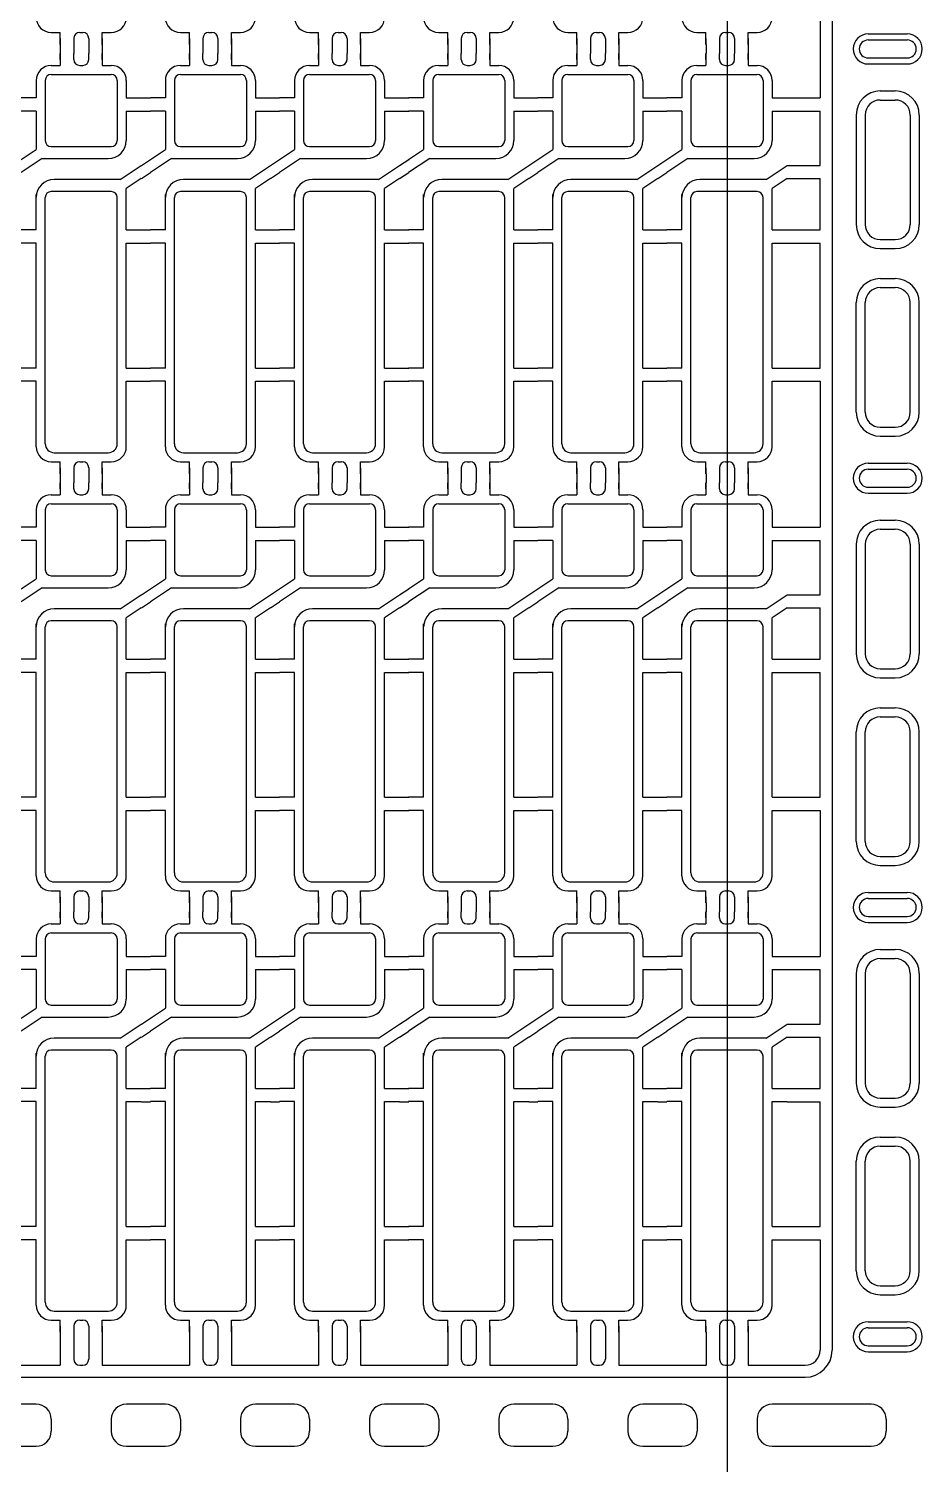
# Model space of a CAD drawing. Header units: millimetres. Extents: x -992 to 1678, y 98 to 1000.
# Drawn here: x -737.07 to -722.2, y 859.97 to 883.88 of the extents above; entities that cross this region are included whole.
import ezdxf

# ---------------------------------------------------------------- set-up
doc = ezdxf.new("R2010")
doc.units = ezdxf.units.MM
doc.linetypes.add('CENTER', pattern=[10.16, 6.35, -1.27, 1.27, -1.27])
doc.linetypes.add('HIDDEN', pattern=[1.905, 1.27, -0.635])
for name, color, linetype in [('1', 3, 'Continuous'), ('b etching', 1, 'Continuous'), ('CEN', 8, 'CENTER'), ('HID', 1, 'HIDDEN')]:
    doc.layers.add(name, color=color, linetype=linetype)

# ---------------------------------------------------------------- blocks, each defined once
blk = doc.blocks.new('e1')
at = {"layer": '1'}
for p, q in [((-947.058, 906.581), (-947.058, 906.481)), ((-947.058, 906.481), (-947.058, 906.581)), ((-947.058, 906.581), (-947.058, 906.381)), ((-946.358, 906.581), (-946.358, 906.481)), ((-946.358, 906.481), (-946.358, 906.581)), ((-946.358, 906.581), (-946.358, 906.381)), ((-946.358, 906.381), (-946.208, 906.381)), ((-947.458, 906.131), (-947.458, 905.841)), ((-945.958, 906.131), (-945.958, 905.841)), ((-947.458, 905.841), (-947.708, 905.841)), ((-945.958, 905.841), (-945.708, 905.841)), ((-947.458, 905.621), (-947.708, 905.621)), ((-947.458, 905.621), (-947.458, 904.981)), ((-945.958, 905.621), (-945.958, 905.131)), ((-945.958, 905.621), (-945.708, 905.621)), ((-947.358, 904.831), (-946.258, 904.831)), ((-946.058, 904.481), (-947.158, 904.481)), ((-947.458, 903.641), (-947.458, 904.231)), ((-945.958, 903.641), (-945.958, 904.331)), ((-947.458, 903.641), (-947.708, 903.641)), ((-947.458, 903.421), (-947.708, 903.421)), ((-947.458, 901.341), (-947.458, 903.421)), ((-945.958, 903.641), (-945.708, 903.641)), ((-945.958, 901.341), (-945.958, 903.421)), ((-945.958, 903.421), (-945.708, 903.421)), ((-947.458, 901.341), (-947.708, 901.341)), ((-945.958, 901.341), (-945.708, 901.341)), ((-947.458, 901.121), (-947.708, 901.121)), ((-947.458, 900.031), (-947.458, 901.121)), ((-945.958, 900.031), (-945.958, 901.121)), ((-945.958, 901.121), (-945.708, 901.121)), ((-947.058, 899.581), (-947.058, 899.781)), ((-947.058, 899.581), (-947.058, 899.681)), ((-947.058, 899.681), (-947.058, 899.581)), ((-946.358, 899.781), (-946.208, 899.781)), ((-946.358, 899.581), (-946.358, 899.781)), ((-946.358, 899.581), (-946.358, 899.681)), ((-946.358, 899.681), (-946.358, 899.581))]:
    blk.add_line(p, q, dxfattribs=at)
at = {"layer": '1', "linetype": 'ByBlock'}
for p, q in [((-946.833, 906.481), (-946.833, 906.581)), ((-946.583, 906.481), (-946.583, 906.581)), ((-947.208, 906.381), (-947.058, 906.381)), ((-946.733, 906.381), (-946.683, 906.381)), ((-947.708, 904.814), (-947.458, 904.981)), ((-947.358, 904.831), (-947.708, 904.597)), ((-946.058, 904.481), (-945.708, 904.714)), ((-945.708, 904.497), (-945.958, 904.331)), ((-947.208, 899.781), (-947.058, 899.781)), ((-946.833, 899.681), (-946.833, 899.581)), ((-946.733, 899.781), (-946.683, 899.781)), ((-946.583, 899.681), (-946.583, 899.581))]:
    blk.add_line(p, q, dxfattribs=at)
at = {"layer": '1'}
for centre, radius, start, end in [((-947.208, 906.131), 0.25, 90, 180), ((-946.208, 906.131), 0.25, 0, 90), ((-946.258, 905.131), 0.3, 270, 0), ((-947.158, 904.181), 0.3, 90, 180), ((-947.208, 900.031), 0.25, 180, 270), ((-946.208, 900.031), 0.25, 270, 0)]:
    blk.add_arc(centre, radius, start, end, dxfattribs=at)
at = {"layer": '1', "linetype": 'ByBlock'}
for centre, start, end in [((-946.733, 906.481), 180, 270), ((-946.683, 906.481), 270, 0), ((-946.733, 899.681), 90, 180), ((-946.683, 899.681), 0, 90)]:
    blk.add_arc(centre, 0.1, start, end, dxfattribs=at)
blk = doc.blocks.new('e2')
at = {"layer": 'b etching', "linetype": 'ByBlock'}
for p, q in [((-947.308, 906.131), (-947.308, 905.131)), ((-947.208, 906.231), (-946.208, 906.231)), ((-946.108, 906.131), (-946.108, 905.131)), ((-947.208, 905.031), (-946.208, 905.031)), ((-947.308, 900.081), (-947.308, 904.181)), ((-946.208, 904.281), (-947.208, 904.281)), ((-946.108, 900.081), (-946.108, 904.181)), ((-947.158, 899.931), (-946.258, 899.931))]:
    blk.add_line(p, q, dxfattribs=at)
for centre, radius, start, end in [((-947.208, 906.131), 0.1, 90, 180), ((-946.208, 906.131), 0.1, 360, 90), ((-947.208, 905.131), 0.1, 180, 270), ((-946.208, 905.131), 0.1, 270, 360), ((-947.208, 904.181), 0.1, 90, 180), ((-946.208, 904.181), 0.1, 0, 90), ((-947.158, 900.081), 0.15, 180, 270), ((-946.258, 900.081), 0.15, 270, 0)]:
    blk.add_arc(centre, radius, start, end, dxfattribs=at)

msp = doc.modelspace()

# ---------------------------------------------------------------- linework, layer by layer
at = {"layer": '1', "linetype": 'ByBlock'}
for p, q in [((-723.8986804, 885.15640189), (-723.8986804, 882.72640189)), ((-736.5486804, 883.61640189), (-736.5486804, 883.46640189)), ((-736.3236804, 883.61640189), (-736.3236804, 883.46640189)), ((-736.0736804, 883.61640189), (-736.0736804, 883.46640189)), ((-735.8486804, 883.61640189), (-735.8486804, 883.46640189)), ((-734.3986804, 883.61640189), (-734.3986804, 883.46640189)), ((-734.1736804, 883.61640189), (-734.1736804, 883.46640189)), ((-733.9236804, 883.61640189), (-733.9236804, 883.46640189)), ((-733.6986804, 883.61640189), (-733.6986804, 883.46640189)), ((-732.2486804, 883.61640189), (-732.2486804, 883.46640189)), ((-732.0236804, 883.61640189), (-732.0236804, 883.46640189)), ((-731.7736804, 883.61640189), (-731.7736804, 883.46640189)), ((-731.5486804, 883.61640189), (-731.5486804, 883.46640189)), ((-730.0986804, 883.61640189), (-730.0986804, 883.46640189)), ((-729.8736804, 883.61640189), (-729.8736804, 883.46640189)), ((-729.6236804, 883.61640189), (-729.6236804, 883.46640189)), ((-729.3986804, 883.61640189), (-729.3986804, 883.46640189)), ((-727.9486804, 883.61640189), (-727.9486804, 883.46640189)), ((-727.7236804, 883.61640189), (-727.7236804, 883.46640189)), ((-727.4736804, 883.61640189), (-727.4736804, 883.46640189)), ((-727.2486804, 883.61640189), (-727.2486804, 883.46640189)), ((-725.7986804, 883.61640189), (-725.7986804, 883.46640189)), ((-725.5736804, 883.61640189), (-725.5736804, 883.46640189)), ((-725.3236804, 883.61640189), (-725.3236804, 883.46640189)), ((-725.0986804, 883.61640189), (-725.0986804, 883.46640189)), ((-735.1986804, 882.72640189), (-735.0486804, 882.72640189)), ((-733.0486804, 882.72640189), (-732.8986804, 882.72640189)), ((-730.8986804, 882.72640189), (-730.7486804, 882.72640189)), ((-728.7486804, 882.72640189), (-728.5986804, 882.72640189)), ((-726.5986804, 882.72640189), (-726.4486804, 882.72640189)), ((-724.4486804, 882.72640189), (-723.8986804, 882.72640189)), ((-735.1986804, 882.50640189), (-735.0486804, 882.50640189)), ((-733.0486804, 882.50640189), (-732.8986804, 882.50640189)), ((-730.8986804, 882.50640189), (-730.7486804, 882.50640189)), ((-728.7486804, 882.50640189), (-728.5986804, 882.50640189)), ((-726.5986804, 882.50640189), (-726.4486804, 882.50640189)), ((-724.4486804, 882.50640189), (-723.8986804, 882.50640189)), ((-723.8986804, 881.59973522), (-723.8986804, 882.50640189)), ((-735.1986804, 881.59973522), (-735.0486804, 881.69973522)), ((-733.0486804, 881.59973522), (-732.8986804, 881.69973522)), ((-730.8986804, 881.59973522), (-730.7486804, 881.69973522)), ((-728.7486804, 881.59973522), (-728.5986804, 881.69973522)), ((-726.5986804, 881.59973522), (-726.4486804, 881.69973522)), ((-735.1986804, 881.38306855), (-735.0486804, 881.48306855)), ((-733.0486804, 881.38306855), (-732.8986804, 881.48306855)), ((-730.8986804, 881.38306855), (-730.7486804, 881.48306855)), ((-728.7486804, 881.38306855), (-728.5986804, 881.48306855)), ((-726.5986804, 881.38306855), (-726.4486804, 881.48306855)), ((-724.4486804, 881.59973522), (-723.8986804, 881.59973522)), ((-724.4486804, 881.38306855), (-723.8986804, 881.38306855)), ((-723.8986804, 880.52640189), (-723.8986804, 881.38306855)), ((-735.1986804, 880.52640189), (-735.0486804, 880.52640189)), ((-733.0486804, 880.52640189), (-732.8986804, 880.52640189)), ((-730.8986804, 880.52640189), (-730.7486804, 880.52640189)), ((-728.7486804, 880.52640189), (-728.5986804, 880.52640189)), ((-726.5986804, 880.52640189), (-726.4486804, 880.52640189)), ((-724.4486804, 880.52640189), (-723.8986804, 880.52640189)), ((-735.1986804, 880.30640189), (-735.0486804, 880.30640189)), ((-733.0486804, 880.30640189), (-732.8986804, 880.30640189)), ((-730.8986804, 880.30640189), (-730.7486804, 880.30640189)), ((-728.7486804, 880.30640189), (-728.5986804, 880.30640189)), ((-726.5986804, 880.30640189), (-726.4486804, 880.30640189)), ((-724.4486804, 880.30640189), (-723.8986804, 880.30640189)), ((-723.8986804, 878.22640189), (-723.8986804, 880.30640189)), ((-735.1986804, 878.22640189), (-735.0486804, 878.22640189)), ((-733.0486804, 878.22640189), (-732.8986804, 878.22640189)), ((-730.8986804, 878.22640189), (-730.7486804, 878.22640189)), ((-728.7486804, 878.22640189), (-728.5986804, 878.22640189)), ((-726.5986804, 878.22640189), (-726.4486804, 878.22640189)), ((-724.4486804, 878.22640189), (-723.8986804, 878.22640189)), ((-735.1986804, 878.00640189), (-735.0486804, 878.00640189)), ((-733.0486804, 878.00640189), (-732.8986804, 878.00640189)), ((-730.8986804, 878.00640189), (-730.7486804, 878.00640189)), ((-728.7486804, 878.00640189), (-728.5986804, 878.00640189)), ((-726.5986804, 878.00640189), (-726.4486804, 878.00640189)), ((-724.4486804, 878.00640189), (-723.8986804, 878.00640189)), ((-723.8986804, 878.00640189), (-723.8986804, 875.57640189)), ((-736.5486804, 876.46640189), (-736.5486804, 876.31640189)), ((-736.3236804, 876.46640189), (-736.3236804, 876.31640189)), ((-736.0736804, 876.46640189), (-736.0736804, 876.31640189)), ((-735.8486804, 876.46640189), (-735.8486804, 876.31640189)), ((-734.3986804, 876.46640189), (-734.3986804, 876.31640189)), ((-734.1736804, 876.46640189), (-734.1736804, 876.31640189)), ((-733.9236804, 876.46640189), (-733.9236804, 876.31640189)), ((-733.6986804, 876.46640189), (-733.6986804, 876.31640189)), ((-732.2486804, 876.46640189), (-732.2486804, 876.31640189)), ((-732.0236804, 876.46640189), (-732.0236804, 876.31640189)), ((-731.7736804, 876.46640189), (-731.7736804, 876.31640189)), ((-731.5486804, 876.46640189), (-731.5486804, 876.31640189)), ((-730.0986804, 876.46640189), (-730.0986804, 876.31640189)), ((-729.8736804, 876.46640189), (-729.8736804, 876.31640189)), ((-729.6236804, 876.46640189), (-729.6236804, 876.31640189)), ((-729.3986804, 876.46640189), (-729.3986804, 876.31640189)), ((-727.9486804, 876.46640189), (-727.9486804, 876.31640189)), ((-727.7236804, 876.46640189), (-727.7236804, 876.31640189)), ((-727.4736804, 876.46640189), (-727.4736804, 876.31640189)), ((-727.2486804, 876.46640189), (-727.2486804, 876.31640189)), ((-725.7986804, 876.46640189), (-725.7986804, 876.31640189)), ((-725.5736804, 876.46640189), (-725.5736804, 876.31640189)), ((-725.3236804, 876.46640189), (-725.3236804, 876.31640189)), ((-725.0986804, 876.46640189), (-725.0986804, 876.31640189)), ((-735.1986804, 875.57640189), (-735.0486804, 875.57640189)), ((-733.0486804, 875.57640189), (-732.8986804, 875.57640189)), ((-730.8986804, 875.57640189), (-730.7486804, 875.57640189)), ((-728.7486804, 875.57640189), (-728.5986804, 875.57640189)), ((-726.5986804, 875.57640189), (-726.4486804, 875.57640189)), ((-724.4486804, 875.57640189), (-723.8986804, 875.57640189)), ((-735.1986804, 875.35640189), (-735.0486804, 875.35640189)), ((-733.0486804, 875.35640189), (-732.8986804, 875.35640189)), ((-730.8986804, 875.35640189), (-730.7486804, 875.35640189)), ((-728.7486804, 875.35640189), (-728.5986804, 875.35640189)), ((-726.5986804, 875.35640189), (-726.4486804, 875.35640189)), ((-724.4486804, 875.35640189), (-723.8986804, 875.35640189)), ((-723.8986804, 874.44973522), (-723.8986804, 875.35640189)), ((-735.1986804, 874.44973522), (-735.0486804, 874.54973522)), ((-733.0486804, 874.44973522), (-732.8986804, 874.54973522)), ((-730.8986804, 874.44973522), (-730.7486804, 874.54973522)), ((-728.7486804, 874.44973522), (-728.5986804, 874.54973522)), ((-726.5986804, 874.44973522), (-726.4486804, 874.54973522)), ((-735.1986804, 874.23306855), (-735.0486804, 874.33306855)), ((-733.0486804, 874.23306855), (-732.8986804, 874.33306855)), ((-730.8986804, 874.23306855), (-730.7486804, 874.33306855)), ((-728.7486804, 874.23306855), (-728.5986804, 874.33306855)), ((-726.5986804, 874.23306855), (-726.4486804, 874.33306855)), ((-724.4486804, 874.44973522), (-723.8986804, 874.44973522)), ((-724.4486804, 874.23306855), (-723.8986804, 874.23306855)), ((-723.8986804, 873.37640189), (-723.8986804, 874.23306855)), ((-735.1986804, 873.37640189), (-735.0486804, 873.37640189)), ((-733.0486804, 873.37640189), (-732.8986804, 873.37640189)), ((-730.8986804, 873.37640189), (-730.7486804, 873.37640189)), ((-728.7486804, 873.37640189), (-728.5986804, 873.37640189)), ((-726.5986804, 873.37640189), (-726.4486804, 873.37640189)), ((-724.4486804, 873.37640189), (-723.8986804, 873.37640189)), ((-735.1986804, 873.15640189), (-735.0486804, 873.15640189)), ((-733.0486804, 873.15640189), (-732.8986804, 873.15640189)), ((-730.8986804, 873.15640189), (-730.7486804, 873.15640189)), ((-728.7486804, 873.15640189), (-728.5986804, 873.15640189)), ((-726.5986804, 873.15640189), (-726.4486804, 873.15640189)), ((-724.4486804, 873.15640189), (-723.8986804, 873.15640189)), ((-723.8986804, 871.07640189), (-723.8986804, 873.15640189)), ((-735.1986804, 871.07640189), (-735.0486804, 871.07640189)), ((-733.0486804, 871.07640189), (-732.8986804, 871.07640189)), ((-730.8986804, 871.07640189), (-730.7486804, 871.07640189)), ((-728.7486804, 871.07640189), (-728.5986804, 871.07640189)), ((-726.5986804, 871.07640189), (-726.4486804, 871.07640189)), ((-724.4486804, 871.07640189), (-723.8986804, 871.07640189)), ((-735.1986804, 870.85640189), (-735.0486804, 870.85640189)), ((-733.0486804, 870.85640189), (-732.8986804, 870.85640189)), ((-730.8986804, 870.85640189), (-730.7486804, 870.85640189)), ((-728.7486804, 870.85640189), (-728.5986804, 870.85640189)), ((-726.5986804, 870.85640189), (-726.4486804, 870.85640189)), ((-724.4486804, 870.85640189), (-723.8986804, 870.85640189)), ((-723.8986804, 870.85640189), (-723.8986804, 868.42640189)), ((-736.5486804, 869.31640189), (-736.5486804, 869.16640189)), ((-736.3236804, 869.31640189), (-736.3236804, 869.16640189)), ((-736.0736804, 869.31640189), (-736.0736804, 869.16640189)), ((-735.8486804, 869.31640189), (-735.8486804, 869.16640189)), ((-734.3986804, 869.31640189), (-734.3986804, 869.16640189)), ((-734.1736804, 869.31640189), (-734.1736804, 869.16640189)), ((-733.9236804, 869.31640189), (-733.9236804, 869.16640189)), ((-733.6986804, 869.31640189), (-733.6986804, 869.16640189)), ((-732.2486804, 869.31640189), (-732.2486804, 869.16640189)), ((-732.0236804, 869.31640189), (-732.0236804, 869.16640189)), ((-731.7736804, 869.31640189), (-731.7736804, 869.16640189)), ((-731.5486804, 869.31640189), (-731.5486804, 869.16640189)), ((-730.0986804, 869.31640189), (-730.0986804, 869.16640189)), ((-729.8736804, 869.31640189), (-729.8736804, 869.16640189)), ((-729.6236804, 869.31640189), (-729.6236804, 869.16640189)), ((-729.3986804, 869.31640189), (-729.3986804, 869.16640189)), ((-727.9486804, 869.31640189), (-727.9486804, 869.16640189)), ((-727.7236804, 869.31640189), (-727.7236804, 869.16640189)), ((-727.4736804, 869.31640189), (-727.4736804, 869.16640189)), ((-727.2486804, 869.31640189), (-727.2486804, 869.16640189)), ((-725.7986804, 869.31640189), (-725.7986804, 869.16640189)), ((-725.5736804, 869.31640189), (-725.5736804, 869.16640189)), ((-725.3236804, 869.31640189), (-725.3236804, 869.16640189)), ((-725.0986804, 869.31640189), (-725.0986804, 869.16640189)), ((-725.0986804, 869.31640189), (-725.0986804, 869.16640189)), ((-735.1986804, 868.42640189), (-735.0486804, 868.42640189)), ((-733.0486804, 868.42640189), (-732.8986804, 868.42640189)), ((-730.8986804, 868.42640189), (-730.7486804, 868.42640189)), ((-728.7486804, 868.42640189), (-728.5986804, 868.42640189)), ((-726.5986804, 868.42640189), (-726.4486804, 868.42640189)), ((-724.4486804, 868.42640189), (-723.8986804, 868.42640189)), ((-735.1986804, 868.20640189), (-735.0486804, 868.20640189)), ((-733.0486804, 868.20640189), (-732.8986804, 868.20640189)), ((-730.8986804, 868.20640189), (-730.7486804, 868.20640189)), ((-728.7486804, 868.20640189), (-728.5986804, 868.20640189)), ((-726.5986804, 868.20640189), (-726.4486804, 868.20640189)), ((-724.4486804, 868.20640189), (-723.8986804, 868.20640189)), ((-723.8986804, 867.29973522), (-723.8986804, 868.20640189)), ((-735.1986804, 867.29973522), (-735.0486804, 867.39973522)), ((-733.0486804, 867.29973522), (-732.8986804, 867.39973522)), ((-730.8986804, 867.29973522), (-730.7486804, 867.39973522)), ((-728.7486804, 867.29973522), (-728.5986804, 867.39973522)), ((-726.5986804, 867.29973522), (-726.4486804, 867.39973522)), ((-735.1986804, 867.08306855), (-735.0486804, 867.18306855)), ((-733.0486804, 867.08306855), (-732.8986804, 867.18306855)), ((-730.8986804, 867.08306855), (-730.7486804, 867.18306855)), ((-728.7486804, 867.08306855), (-728.5986804, 867.18306855)), ((-726.5986804, 867.08306855), (-726.4486804, 867.18306855)), ((-724.4486804, 867.29973522), (-723.8986804, 867.29973522)), ((-724.4486804, 867.08306855), (-723.8986804, 867.08306855)), ((-723.8986804, 866.22640189), (-723.8986804, 867.08306855)), ((-735.1986804, 866.22640189), (-735.0486804, 866.22640189)), ((-733.0486804, 866.22640189), (-732.8986804, 866.22640189)), ((-730.8986804, 866.22640189), (-730.7486804, 866.22640189)), ((-728.7486804, 866.22640189), (-728.5986804, 866.22640189)), ((-726.5986804, 866.22640189), (-726.4486804, 866.22640189)), ((-724.4486804, 866.22640189), (-723.8986804, 866.22640189)), ((-735.1986804, 866.00640189), (-735.0486804, 866.00640189)), ((-733.0486804, 866.00640189), (-732.8986804, 866.00640189)), ((-730.8986804, 866.00640189), (-730.7486804, 866.00640189)), ((-728.7486804, 866.00640189), (-728.5986804, 866.00640189)), ((-726.5986804, 866.00640189), (-726.4486804, 866.00640189)), ((-724.4486804, 866.00640189), (-723.8986804, 866.00640189)), ((-723.8986804, 863.92640189), (-723.8986804, 866.00640189)), ((-735.1986804, 863.92640189), (-735.0486804, 863.92640189)), ((-733.0486804, 863.92640189), (-732.8986804, 863.92640189)), ((-730.8986804, 863.92640189), (-730.7486804, 863.92640189)), ((-728.7486804, 863.92640189), (-728.5986804, 863.92640189)), ((-726.5986804, 863.92640189), (-726.4486804, 863.92640189)), ((-724.4486804, 863.92640189), (-723.8986804, 863.92640189)), ((-735.1986804, 863.70640189), (-735.0486804, 863.70640189)), ((-733.0486804, 863.70640189), (-732.8986804, 863.70640189)), ((-730.8986804, 863.70640189), (-730.7486804, 863.70640189)), ((-728.7486804, 863.70640189), (-728.5986804, 863.70640189)), ((-726.5986804, 863.70640189), (-726.4486804, 863.70640189)), ((-724.4486804, 863.70640189), (-723.8986804, 863.70640189)), ((-723.8986804, 863.70640189), (-723.8986804, 861.86640189)), ((-736.5486804, 862.16640189), (-736.5486804, 861.61640189)), ((-736.5486804, 862.16640189), (-736.5486804, 861.86640189)), ((-736.3236804, 862.16640189), (-736.3236804, 861.71640189)), ((-736.3236804, 862.16640189), (-736.3236804, 861.86640189)), ((-736.0736804, 862.16640189), (-736.0736804, 861.71640189)), ((-736.0736804, 862.16640189), (-736.0736804, 861.86640189)), ((-735.8486804, 862.16640189), (-735.8486804, 861.61640189)), ((-735.8486804, 862.16640189), (-735.8486804, 861.86640189)), ((-734.3986804, 862.16640189), (-734.3986804, 861.61640189)), ((-734.3986804, 862.16640189), (-734.3986804, 861.86640189)), ((-734.1736804, 862.16640189), (-734.1736804, 861.71640189)), ((-734.1736804, 862.16640189), (-734.1736804, 861.86640189)), ((-733.9236804, 862.16640189), (-733.9236804, 861.71640189)), ((-733.9236804, 862.16640189), (-733.9236804, 861.86640189)), ((-733.6986804, 862.16640189), (-733.6986804, 861.61640189)), ((-733.6986804, 862.16640189), (-733.6986804, 861.86640189)), ((-732.2486804, 862.16640189), (-732.2486804, 861.61640189)), ((-732.2486804, 862.16640189), (-732.2486804, 861.86640189)), ((-732.0236804, 862.16640189), (-732.0236804, 861.71640189)), ((-732.0236804, 862.16640189), (-732.0236804, 861.86640189)), ((-731.7736804, 862.16640189), (-731.7736804, 861.71640189)), ((-731.7736804, 862.16640189), (-731.7736804, 861.86640189)), ((-731.5486804, 862.16640189), (-731.5486804, 861.61640189)), ((-731.5486804, 862.16640189), (-731.5486804, 861.86640189)), ((-730.0986804, 862.16640189), (-730.0986804, 861.61640189)), ((-730.0986804, 862.16640189), (-730.0986804, 861.86640189)), ((-729.8736804, 862.16640189), (-729.8736804, 861.71640189)), ((-729.8736804, 862.16640189), (-729.8736804, 861.86640189)), ((-729.6236804, 862.16640189), (-729.6236804, 861.71640189)), ((-729.6236804, 862.16640189), (-729.6236804, 861.86640189)), ((-729.3986804, 862.16640189), (-729.3986804, 861.61640189)), ((-729.3986804, 862.16640189), (-729.3986804, 861.86640189)), ((-727.9486804, 862.16640189), (-727.9486804, 861.61640189)), ((-727.9486804, 862.16640189), (-727.9486804, 861.86640189)), ((-727.7236804, 862.16640189), (-727.7236804, 861.71640189)), ((-727.7236804, 862.16640189), (-727.7236804, 861.86640189)), ((-727.4736804, 862.16640189), (-727.4736804, 861.71640189)), ((-727.4736804, 862.16640189), (-727.4736804, 861.86640189)), ((-727.2486804, 862.16640189), (-727.2486804, 861.61640189)), ((-727.2486804, 862.16640189), (-727.2486804, 861.86640189)), ((-725.7986804, 862.16640189), (-725.7986804, 861.61640189)), ((-725.7986804, 862.16640189), (-725.7986804, 861.86640189)), ((-725.5736804, 862.16640189), (-725.5736804, 861.71640189)), ((-725.5736804, 862.16640189), (-725.5736804, 861.86640189)), ((-725.3236804, 862.16640189), (-725.3236804, 861.71640189)), ((-725.3236804, 862.16640189), (-725.3236804, 861.86640189)), ((-725.0986804, 862.16640189), (-725.0986804, 861.61640189)), ((-725.0986804, 862.16640189), (-725.0986804, 861.86640189)), ((-737.9986804, 861.61640189), (-736.5486804, 861.61640189)), ((-736.2236804, 861.61640189), (-736.1736804, 861.61640189)), ((-735.8486804, 861.61640189), (-734.3986804, 861.61640189)), ((-734.0736804, 861.61640189), (-734.0236804, 861.61640189)), ((-733.6986804, 861.61640189), (-732.2486804, 861.61640189)), ((-731.9236804, 861.61640189), (-731.8736804, 861.61640189)), ((-731.5486804, 861.61640189), (-730.0986804, 861.61640189)), ((-729.7736804, 861.61640189), (-729.7236804, 861.61640189)), ((-729.3986804, 861.61640189), (-727.9486804, 861.61640189)), ((-727.6236804, 861.61640189), (-727.5736804, 861.61640189)), ((-727.2486804, 861.61640189), (-725.7986804, 861.61640189)), ((-725.4736804, 861.61640189), (-725.4236804, 861.61640189)), ((-725.0986804, 861.61640189), (-724.1486804, 861.61640189)), ((-736.9486804, 860.96640189), (-737.5986804, 860.96640189)), ((-734.7986804, 860.96640189), (-735.4486804, 860.96640189)), ((-732.6486804, 860.96640189), (-733.2986804, 860.96640189)), ((-730.4986804, 860.96640189), (-731.1486804, 860.96640189)), ((-728.3486804, 860.96640189), (-728.9986804, 860.96640189)), ((-726.1986804, 860.96640189), (-726.8486804, 860.96640189)), ((-723.0486804, 860.96640189), (-724.6986804, 860.96640189)), ((-736.6986804, 860.71640189), (-736.6986804, 860.51640189)), ((-735.6986804, 860.71640189), (-735.6986804, 860.51640189)), ((-734.5486804, 860.71640189), (-734.5486804, 860.51640189)), ((-733.5486804, 860.71640189), (-733.5486804, 860.51640189)), ((-732.3986804, 860.71640189), (-732.3986804, 860.51640189)), ((-731.3986804, 860.71640189), (-731.3986804, 860.51640189)), ((-730.2486804, 860.71640189), (-730.2486804, 860.51640189)), ((-729.2486804, 860.71640189), (-729.2486804, 860.51640189)), ((-728.0986804, 860.71640189), (-728.0986804, 860.51640189)), ((-727.0986804, 860.71640189), (-727.0986804, 860.51640189)), ((-725.9486804, 860.71640189), (-725.9486804, 860.51640189)), ((-724.9486804, 860.71640189), (-724.9486804, 860.51640189)), ((-722.7986804, 860.71640189), (-722.7986804, 860.51640189))]:
    msp.add_line(p, q, dxfattribs=at)
at = {"layer": '1'}
for p, q in [((-723.0986804, 883.69140189), (-722.4486804, 883.69140189)), ((-723.0986804, 883.69140189), (-722.4486804, 883.69140189)), ((-723.0986804, 883.39140189), (-722.4486804, 883.39140189)), ((-723.0986804, 883.39140189), (-722.4486804, 883.39140189)), ((-722.8986804, 882.69140189), (-722.6486804, 882.69140189)), ((-723.1486804, 882.44140189), (-723.1486804, 880.61640189)), ((-722.3986804, 882.44140189), (-722.3986804, 880.61640189)), ((-722.8986804, 880.36640189), (-722.6486804, 880.36640189)), ((-722.8986804, 879.56640189), (-722.6486804, 879.56640189)), ((-723.1486804, 877.49140189), (-723.1486804, 879.31640189)), ((-722.3986804, 877.49140189), (-722.3986804, 879.31640189)), ((-722.8986804, 877.24140189), (-722.6486804, 877.24140189)), ((-723.0986804, 876.54140189), (-722.4486804, 876.54140189)), ((-723.0986804, 876.54140189), (-722.4486804, 876.54140189)), ((-723.0986804, 876.24140189), (-722.4486804, 876.24140189)), ((-723.0986804, 876.24140189), (-722.4486804, 876.24140189)), ((-722.8986804, 875.54140189), (-722.6486804, 875.54140189)), ((-723.1486804, 875.29140189), (-723.1486804, 873.46640189)), ((-722.3986804, 875.29140189), (-722.3986804, 873.46640189)), ((-722.8986804, 873.21640189), (-722.6486804, 873.21640189)), ((-722.8986804, 872.41640189), (-722.6486804, 872.41640189)), ((-723.1486804, 870.34140189), (-723.1486804, 872.16640189)), ((-722.3986804, 870.34140189), (-722.3986804, 872.16640189)), ((-722.8986804, 870.09140189), (-722.6486804, 870.09140189)), ((-723.0986804, 869.39140189), (-722.4486804, 869.39140189)), ((-723.0986804, 869.39140189), (-722.4486804, 869.39140189)), ((-723.0986804, 869.09140189), (-722.4486804, 869.09140189)), ((-723.0986804, 869.09140189), (-722.4486804, 869.09140189)), ((-722.8986804, 868.39140189), (-722.6486804, 868.39140189)), ((-723.1486804, 868.14140189), (-723.1486804, 866.31640189)), ((-722.3986804, 868.14140189), (-722.3986804, 866.31640189)), ((-722.8986804, 866.06640189), (-722.6486804, 866.06640189)), ((-722.8986804, 865.26640189), (-722.6486804, 865.26640189)), ((-723.1486804, 863.19140189), (-723.1486804, 865.01640189)), ((-722.3986804, 863.19140189), (-722.3986804, 865.01640189)), ((-722.8986804, 862.94140189), (-722.6486804, 862.94140189)), ((-723.0986804, 862.24140189), (-722.4486804, 862.24140189)), ((-723.0986804, 862.24140189), (-722.4486804, 862.24140189)), ((-723.0986804, 861.94140189), (-722.4486804, 861.94140189)), ((-723.0986804, 861.94140189), (-722.4486804, 861.94140189)), ((-737.5986804, 860.26640189), (-736.9486804, 860.26640189)), ((-735.4486804, 860.26640189), (-734.7986804, 860.26640189)), ((-733.2986804, 860.26640189), (-732.6486804, 860.26640189)), ((-731.1486804, 860.26640189), (-730.4986804, 860.26640189)), ((-728.9986804, 860.26640189), (-728.3486804, 860.26640189)), ((-726.8486804, 860.26640189), (-726.1986804, 860.26640189)), ((-724.6986804, 860.26640189), (-723.0486804, 860.26640189))]:
    msp.add_line(p, q, dxfattribs=at)
for centre, radius, start, end in [((-723.0986804, 883.54140189), 0.15, 90, 270), ((-723.0986804, 883.54140189), 0.15, 90, 270), ((-722.4486804, 883.54140189), 0.15, 270, 90), ((-722.4486804, 883.54140189), 0.15, 270, 90), ((-722.8986804, 882.44140189), 0.25, 90, 180), ((-722.6486804, 882.44140189), 0.25, 0, 90), ((-722.8986804, 880.61640189), 0.25, 180, 270), ((-722.6486804, 880.61640189), 0.25, 270, 0), ((-722.8986804, 879.31640189), 0.25, 90, 180), ((-722.6486804, 879.31640189), 0.25, 360, 90), ((-722.8986804, 877.49140189), 0.25, 180, 270), ((-722.6486804, 877.49140189), 0.25, 270, 360), ((-723.0986804, 876.39140189), 0.15, 90, 270), ((-723.0986804, 876.39140189), 0.15, 90, 270), ((-722.4486804, 876.39140189), 0.15, 270, 90), ((-722.4486804, 876.39140189), 0.15, 270, 90), ((-722.8986804, 875.29140189), 0.25, 90, 180), ((-722.6486804, 875.29140189), 0.25, 0, 90), ((-722.8986804, 873.46640189), 0.25, 180, 270), ((-722.6486804, 873.46640189), 0.25, 270, 0), ((-722.8986804, 872.16640189), 0.25, 90, 180), ((-722.6486804, 872.16640189), 0.25, 360, 90), ((-722.8986804, 870.34140189), 0.25, 180, 270), ((-722.6486804, 870.34140189), 0.25, 270, 360), ((-723.0986804, 869.24140189), 0.15, 90, 270), ((-723.0986804, 869.24140189), 0.15, 90, 270), ((-722.4486804, 869.24140189), 0.15, 270, 90), ((-722.4486804, 869.24140189), 0.15, 270, 90), ((-722.8986804, 868.14140189), 0.25, 90, 180), ((-722.6486804, 868.14140189), 0.25, 0, 90), ((-722.8986804, 866.31640189), 0.25, 180, 270), ((-722.6486804, 866.31640189), 0.25, 270, 0), ((-722.8986804, 865.01640189), 0.25, 90, 180), ((-722.6486804, 865.01640189), 0.25, 360, 90), ((-722.8986804, 863.19140189), 0.25, 180, 270), ((-722.6486804, 863.19140189), 0.25, 270, 360), ((-723.0986804, 862.09140189), 0.15, 90, 270), ((-723.0986804, 862.09140189), 0.15, 90, 270), ((-722.4486804, 862.09140189), 0.15, 270, 90), ((-722.4486804, 862.09140189), 0.15, 270, 90)]:
    msp.add_arc(centre, radius, start, end, dxfattribs=at)
at = {"layer": '1', "linetype": 'ByBlock'}
for centre, radius, start, end in [((-724.1486804, 861.86640189), 0.25, 270, 0), ((-736.2236804, 861.71640189), 0.1, 180, 270), ((-736.1736804, 861.71640189), 0.1, 270, 0), ((-734.0736804, 861.71640189), 0.1, 180, 270), ((-734.0236804, 861.71640189), 0.1, 270, 0), ((-731.9236804, 861.71640189), 0.1, 180, 270), ((-731.8736804, 861.71640189), 0.1, 270, 0), ((-729.7736804, 861.71640189), 0.1, 180, 270), ((-729.7236804, 861.71640189), 0.1, 270, 0), ((-727.6236804, 861.71640189), 0.1, 180, 270), ((-727.5736804, 861.71640189), 0.1, 270, 0), ((-725.4736804, 861.71640189), 0.1, 180, 270), ((-725.4236804, 861.71640189), 0.1, 270, 0), ((-736.9486804, 860.71640189), 0.25, 360, 90), ((-735.4486804, 860.71640189), 0.25, 90, 180), ((-734.7986804, 860.71640189), 0.25, 360, 90), ((-733.2986804, 860.71640189), 0.25, 90, 180), ((-732.6486804, 860.71640189), 0.25, 360, 90), ((-731.1486804, 860.71640189), 0.25, 90, 180), ((-730.4986804, 860.71640189), 0.25, 360, 90), ((-728.9986804, 860.71640189), 0.25, 90, 180), ((-728.3486804, 860.71640189), 0.25, 360, 90), ((-726.8486804, 860.71640189), 0.25, 90, 180), ((-726.1986804, 860.71640189), 0.25, 360, 90), ((-724.6986804, 860.71640189), 0.25, 90, 180), ((-723.0486804, 860.71640189), 0.25, 360, 90), ((-736.9486804, 860.51640189), 0.25, 270, 360), ((-735.4486804, 860.51640189), 0.25, 180, 270), ((-734.7986804, 860.51640189), 0.25, 270, 360), ((-733.2986804, 860.51640189), 0.25, 180, 270), ((-732.6486804, 860.51640189), 0.25, 270, 360), ((-731.1486804, 860.51640189), 0.25, 180, 270), ((-730.4986804, 860.51640189), 0.25, 270, 360), ((-728.9986804, 860.51640189), 0.25, 180, 270), ((-728.3486804, 860.51640189), 0.25, 270, 360), ((-726.8486804, 860.51640189), 0.25, 180, 270), ((-726.1986804, 860.51640189), 0.25, 270, 360), ((-724.6986804, 860.51640189), 0.25, 180, 270), ((-723.0486804, 860.51640189), 0.25, 270, 360)]:
    msp.add_arc(centre, radius, start, end, dxfattribs=at)
at = {"layer": 'CEN', "linetype": 'ByBlock'}
msp.add_line((-725.4486804, 920.51640189), (-725.4486804, 853.71640189), dxfattribs=at)
at = {"layer": 'HID', "linetype": 'ByBlock'}
for p, q in [((-723.6986804, 912.36640189), (-723.6986804, 861.86640189)), ((-723.0986804, 883.79140189), (-722.4486804, 883.79140189)), ((-723.0986804, 883.29140189), (-722.4486804, 883.29140189)), ((-722.8986804, 882.84140189), (-722.6486804, 882.84140189)), ((-723.2986804, 882.44140189), (-723.2986804, 880.61640189)), ((-722.2486804, 882.44140189), (-722.2486804, 880.61640189)), ((-722.8986804, 880.21640189), (-722.6486804, 880.21640189)), ((-722.8986804, 879.71640189), (-722.6486804, 879.71640189)), ((-723.2986804, 877.49140189), (-723.2986804, 879.31640189)), ((-722.2486804, 877.49140189), (-722.2486804, 879.31640189)), ((-722.8986804, 877.09140189), (-722.6486804, 877.09140189)), ((-723.0986804, 876.64140189), (-722.4486804, 876.64140189)), ((-723.0986804, 876.14140189), (-722.4486804, 876.14140189)), ((-722.8986804, 875.69140189), (-722.6486804, 875.69140189)), ((-723.2986804, 875.29140189), (-723.2986804, 873.46640189)), ((-722.2486804, 875.29140189), (-722.2486804, 873.46640189)), ((-722.8986804, 873.06640189), (-722.6486804, 873.06640189)), ((-722.8986804, 872.56640189), (-722.6486804, 872.56640189)), ((-723.2986804, 870.34140189), (-723.2986804, 872.16640189)), ((-722.2486804, 870.34140189), (-722.2486804, 872.16640189)), ((-722.8986804, 869.94140189), (-722.6486804, 869.94140189)), ((-723.0986804, 869.49140189), (-722.4486804, 869.49140189)), ((-723.0986804, 868.99140189), (-722.4486804, 868.99140189)), ((-722.8986804, 868.54140189), (-722.6486804, 868.54140189)), ((-723.2986804, 868.14140189), (-723.2986804, 866.31640189)), ((-722.2486804, 868.14140189), (-722.2486804, 866.31640189)), ((-722.8986804, 865.91640189), (-722.6486804, 865.91640189)), ((-722.8986804, 865.41640189), (-722.6486804, 865.41640189)), ((-723.2986804, 863.19140189), (-723.2986804, 865.01640189)), ((-722.2486804, 863.19140189), (-722.2486804, 865.01640189)), ((-722.8986804, 862.79140189), (-722.6486804, 862.79140189)), ((-723.0986804, 862.34140189), (-722.4486804, 862.34140189)), ((-723.0986804, 861.84140189), (-722.4486804, 861.84140189)), ((-774.0486804, 861.41640189), (-724.1486804, 861.41640189))]:
    msp.add_line(p, q, dxfattribs=at)
for centre, radius, start, end in [((-723.0986804, 883.54140189), 0.25, 90, 270), ((-722.4486804, 883.54140189), 0.25, 270, 90), ((-722.8986804, 882.44140189), 0.4, 90, 180), ((-722.6486804, 882.44140189), 0.4, 0, 90), ((-722.8986804, 880.61640189), 0.4, 180, 270), ((-722.6486804, 880.61640189), 0.4, 270, 0), ((-722.8986804, 879.31640189), 0.4, 90, 180), ((-722.6486804, 879.31640189), 0.4, 360, 90), ((-722.8986804, 877.49140189), 0.4, 180, 270), ((-722.6486804, 877.49140189), 0.4, 270, 360), ((-723.0986804, 876.39140189), 0.25, 90, 270), ((-722.4486804, 876.39140189), 0.25, 270, 90), ((-722.8986804, 875.29140189), 0.4, 90, 180), ((-722.6486804, 875.29140189), 0.4, 0, 90), ((-722.8986804, 873.46640189), 0.4, 180, 270), ((-722.6486804, 873.46640189), 0.4, 270, 0), ((-722.8986804, 872.16640189), 0.4, 90, 180), ((-722.6486804, 872.16640189), 0.4, 360, 90), ((-722.8986804, 870.34140189), 0.4, 180, 270), ((-722.6486804, 870.34140189), 0.4, 270, 360), ((-723.0986804, 869.24140189), 0.25, 90, 270), ((-722.4486804, 869.24140189), 0.25, 270, 90), ((-722.8986804, 868.14140189), 0.4, 90, 180), ((-722.6486804, 868.14140189), 0.4, 0, 90), ((-722.8986804, 866.31640189), 0.4, 180, 270), ((-722.6486804, 866.31640189), 0.4, 270, 0), ((-722.8986804, 865.01640189), 0.4, 90, 180), ((-722.6486804, 865.01640189), 0.4, 360, 90), ((-722.8986804, 863.19140189), 0.4, 180, 270), ((-722.6486804, 863.19140189), 0.4, 270, 360), ((-723.0986804, 862.09140189), 0.25, 90, 270), ((-722.4486804, 862.09140189), 0.25, 270, 90), ((-724.1486804, 861.86640189), 0.45, 270, 0)]:
    msp.add_arc(centre, radius, start, end, dxfattribs=at)

# ---------------------------------------------------------------- block references
at = {"linetype": 'ByBlock'}
for name, p in [('e1', (210.50886592, -15.96428571)), ('e1', (212.65886592, -15.96428571)), ('e1', (214.80886592, -15.96428571)), ('e1', (216.95886592, -15.96428571)), ('e1', (219.10886592, -15.96428571)), ('e1', (221.25886592, -15.96428571)), ('e1', (210.50886592, -23.11428571)), ('e1', (212.65886592, -23.11428571)), ('e1', (214.80886592, -23.11428571)), ('e1', (216.95886592, -23.11428571)), ('e1', (219.10886592, -23.11428571)), ('e1', (221.25886592, -23.11428571)), ('e2', (210.50886592, -23.11428571)), ('e2', (212.65886592, -23.11428571)), ('e2', (214.80886592, -23.11428571)), ('e2', (216.95886592, -23.11428571)), ('e2', (219.10886592, -23.11428571)), ('e2', (221.25886592, -23.11428571)), ('e1', (210.50886592, -30.26428571)), ('e1', (212.65886592, -30.26428571)), ('e1', (214.80886592, -30.26428571)), ('e1', (216.95886592, -30.26428571)), ('e1', (219.10886592, -30.26428571)), ('e1', (221.25886592, -30.26428571)), ('e2', (210.50886592, -30.26428571)), ('e2', (212.65886592, -30.26428571)), ('e2', (214.80886592, -30.26428571)), ('e2', (216.95886592, -30.26428571)), ('e2', (219.10886592, -30.26428571)), ('e2', (221.25886592, -30.26428571)), ('e1', (210.50886592, -37.41428571)), ('e1', (212.65886592, -37.41428571)), ('e1', (214.80886592, -37.41428571)), ('e1', (216.95886592, -37.41428571)), ('e1', (219.10886592, -37.41428571)), ('e1', (221.25886592, -37.41428571)), ('e2', (210.50886592, -37.41428571)), ('e2', (212.65886592, -37.41428571)), ('e2', (214.80886592, -37.41428571)), ('e2', (216.95886592, -37.41428571)), ('e2', (219.10886592, -37.41428571)), ('e2', (221.25886592, -37.41428571))]:
    msp.add_blockref(name, p, dxfattribs=at)

doc.saveas('drawing.dxf')
